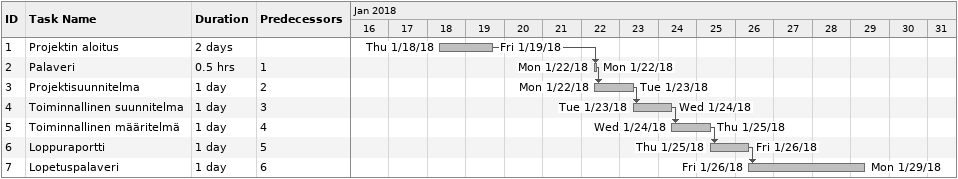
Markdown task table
| ID | Task | Duration | Start | Finish | Predecessors |
|---|---|---|---|---|---|
| 1 | Projektin aloitus | 2d | 2018-01-18 | 2018-01-19 |  |
| 2 | Palaveri | 0.5h | 2018-01-22 | 2018-01-22 | 1 |
| 3 | Projektisuunnitelma | 1d | 2018-01-22 | 2018-01-23 | 2 |
| 4 | Toiminnallinen suunnitelma | 1d | 2018-01-23 | 2018-01-24 | 3 |
| 5 | Toiminnallinen määritelmä | 1d | 2018-01-24 | 2018-01-25 | 4 |
| 6 | Loppuraportti | 1d | 2018-01-25 | 2018-01-26 | 5 |
| 7 | Lopetuspalaveri | 1d | 2018-01-26 | 2018-01-29 | 6 |
